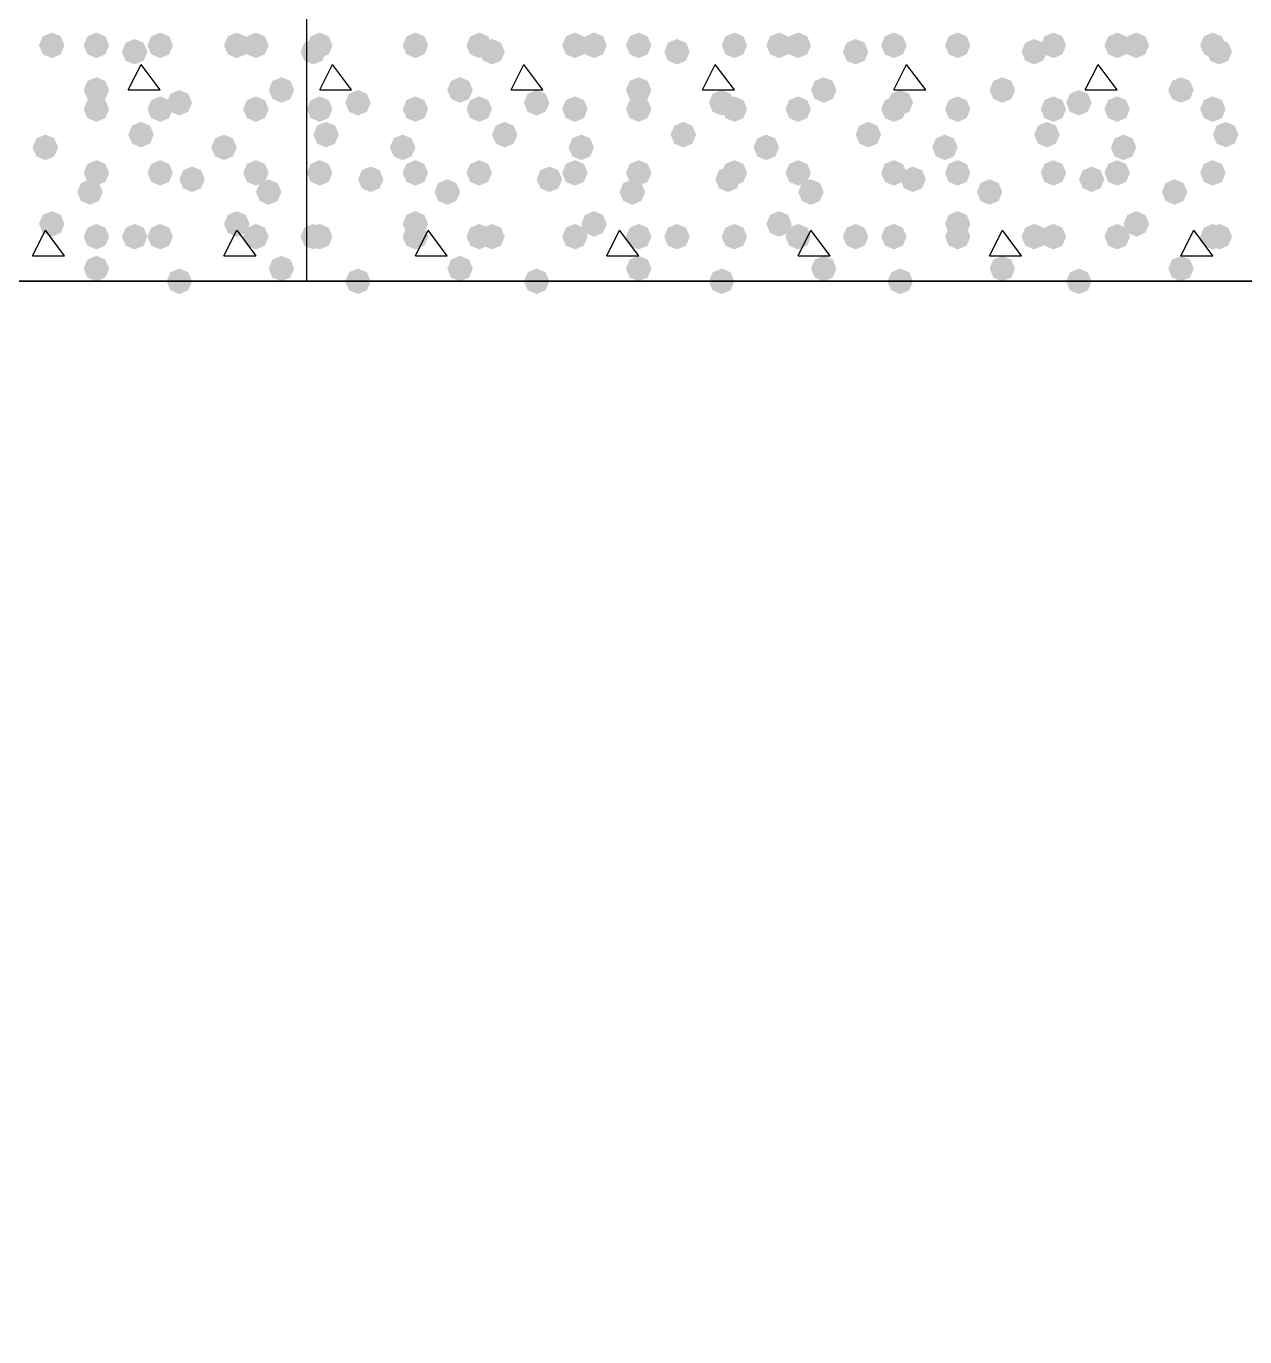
# Model space of a CAD drawing. Header units: millimetres. Extents: x 0 to 420, y 0 to 297.
# Drawn here: x 370.88 to 378.97, y 176.42 to 185.12 of the extents above; entities that cross this region are included whole.
import ezdxf

# ---------------------------------------------------------------- set-up
doc = ezdxf.new("R2010")
doc.units = ezdxf.units.MM
doc.layers.get('0').update_dxf_attribs({"linetype": 'CONTINUOUS'})

msp = doc.modelspace()

# ---------------------------------------------------------------- hatches: boundary and pattern name
at = {"true_color": 0x000007}
for points in [[(371.136333, 184.996667), (371.111462, 184.936871), (371.051667, 184.912), (370.991871, 184.936871), (370.967, 184.996667), (370.991871, 185.056462), (371.051667, 185.081333), (371.111462, 185.056463)], [(371.432667, 184.996667), (371.407796, 184.936871), (371.348, 184.912), (371.288204, 184.936871), (371.263333, 184.996667), (371.288204, 185.056462), (371.348, 185.081333), (371.407796, 185.056463)], [(371.686667, 184.954333), (371.661796, 184.894537), (371.602, 184.869667), (371.542204, 184.894537), (371.517333, 184.954333), (371.542204, 185.014129), (371.602, 185.039), (371.661796, 185.014129)], [(371.856, 184.996667), (371.831129, 184.936871), (371.771333, 184.912), (371.711537, 184.936871), (371.686667, 184.996667), (371.711537, 185.056462), (371.771333, 185.081333), (371.831129, 185.056463)], [(372.364, 184.996667), (372.339129, 184.936871), (372.279333, 184.912), (372.219538, 184.936871), (372.194667, 184.996667), (372.219537, 185.056462), (372.279333, 185.081333), (372.339129, 185.056463)], [(372.491, 184.996667), (372.466129, 184.936871), (372.406333, 184.912), (372.346537, 184.936871), (372.321667, 184.996667), (372.346537, 185.056462), (372.406333, 185.081333), (372.466129, 185.056463)], [(371.432667, 184.700333), (371.407796, 184.640537), (371.348, 184.615667), (371.288204, 184.640537), (371.263333, 184.700333), (371.288204, 184.760129), (371.348, 184.785), (371.407796, 184.760129)], [(372.660333, 184.700333), (372.635463, 184.640537), (372.575667, 184.615667), (372.515871, 184.640537), (372.491, 184.700333), (372.515871, 184.760129), (372.575667, 184.785), (372.635462, 184.760129)], [(371.983, 184.615667), (371.958129, 184.555871), (371.898333, 184.531), (371.838538, 184.555871), (371.813667, 184.615667), (371.838537, 184.675462), (371.898333, 184.700333), (371.958129, 184.675463)], [(371.432667, 184.573333), (371.407796, 184.513537), (371.348, 184.488667), (371.288204, 184.513537), (371.263333, 184.573333), (371.288204, 184.633129), (371.348, 184.658), (371.407796, 184.633129)], [(371.856, 184.573333), (371.831129, 184.513537), (371.771333, 184.488667), (371.711537, 184.513537), (371.686667, 184.573333), (371.711537, 184.633129), (371.771333, 184.658), (371.831129, 184.633129)], [(372.491, 184.573333), (372.466129, 184.513537), (372.406333, 184.488667), (372.346537, 184.513537), (372.321667, 184.573333), (372.346537, 184.633129), (372.406333, 184.658), (372.466129, 184.633129)], [(371.729, 184.404), (371.704129, 184.344204), (371.644333, 184.319333), (371.584538, 184.344204), (371.559667, 184.404), (371.584537, 184.463796), (371.644333, 184.488667), (371.704129, 184.463796)], [(371.094, 184.319333), (371.069129, 184.259537), (371.009333, 184.234667), (370.949537, 184.259537), (370.924667, 184.319333), (370.949537, 184.379129), (371.009333, 184.404), (371.069129, 184.379129)], [(372.279333, 184.319333), (372.254462, 184.259537), (372.194667, 184.234667), (372.134871, 184.259537), (372.11, 184.319333), (372.134871, 184.379129), (372.194667, 184.404), (372.254462, 184.379129)], [(371.432667, 184.15), (371.407796, 184.090204), (371.348, 184.065333), (371.288204, 184.090204), (371.263333, 184.15), (371.288204, 184.209796), (371.348, 184.234667), (371.407796, 184.209796)], [(371.856, 184.15), (371.831129, 184.090204), (371.771333, 184.065333), (371.711537, 184.090204), (371.686667, 184.15), (371.711537, 184.209796), (371.771333, 184.234667), (371.831129, 184.209796)], [(372.067667, 184.107667), (372.042796, 184.047871), (371.983, 184.023), (371.923204, 184.047871), (371.898333, 184.107667), (371.923204, 184.167462), (371.983, 184.192333), (372.042796, 184.167463)], [(372.491, 184.15), (372.466129, 184.090204), (372.406333, 184.065333), (372.346537, 184.090204), (372.321667, 184.15), (372.346537, 184.209796), (372.406333, 184.234667), (372.466129, 184.209796)], [(371.390333, 184.023), (371.365463, 183.963204), (371.305667, 183.938333), (371.245871, 183.963204), (371.221, 184.023), (371.245871, 184.082796), (371.305667, 184.107667), (371.365462, 184.082796)], [(372.575667, 184.023), (372.550796, 183.963204), (372.491, 183.938333), (372.431204, 183.963204), (372.406333, 184.023), (372.431204, 184.082796), (372.491, 184.107667), (372.550796, 184.082796)], [(371.136333, 183.811333), (371.111462, 183.751537), (371.051667, 183.726667), (370.991871, 183.751537), (370.967, 183.811333), (370.991871, 183.871129), (371.051667, 183.896), (371.111462, 183.871129)], [(372.364, 183.811333), (372.339129, 183.751537), (372.279333, 183.726667), (372.219538, 183.751537), (372.194667, 183.811333), (372.219537, 183.871129), (372.279333, 183.896), (372.339129, 183.871129)], [(371.432667, 183.726667), (371.407796, 183.666871), (371.348, 183.642), (371.288204, 183.666871), (371.263333, 183.726667), (371.288204, 183.786462), (371.348, 183.811333), (371.407796, 183.786463)], [(371.686667, 183.726667), (371.661796, 183.666871), (371.602, 183.642), (371.542204, 183.666871), (371.517333, 183.726667), (371.542204, 183.786462), (371.602, 183.811333), (371.661796, 183.786463)], [(371.856, 183.726667), (371.831129, 183.666871), (371.771333, 183.642), (371.711537, 183.666871), (371.686667, 183.726667), (371.711537, 183.786462), (371.771333, 183.811333), (371.831129, 183.786463)], [(372.491, 183.726667), (372.466129, 183.666871), (372.406333, 183.642), (372.346537, 183.666871), (372.321667, 183.726667), (372.346537, 183.786462), (372.406333, 183.811333), (372.466129, 183.786463)], [(371.432667, 183.515), (371.407796, 183.455204), (371.348, 183.430333), (371.288204, 183.455204), (371.263333, 183.515), (371.288204, 183.574796), (371.348, 183.599667), (371.407796, 183.574796)], [(372.660333, 183.515), (372.635463, 183.455204), (372.575667, 183.430333), (372.515871, 183.455204), (372.491, 183.515), (372.515871, 183.574796), (372.575667, 183.599667), (372.635462, 183.574796)], [(371.983, 183.430333), (371.958129, 183.370537), (371.898333, 183.345667), (371.838538, 183.370537), (371.813667, 183.430333), (371.838537, 183.490129), (371.898333, 183.515), (371.958129, 183.490129)]]:
    msp.add_hatch(color=0, dxfattribs=at).paths.add_polyline_path(points, flags=0)
at = {"true_color": 0x000008}
for points in [[(372.872, 184.954333), (372.847129, 184.894537), (372.787333, 184.869667), (372.727538, 184.894537), (372.702667, 184.954333), (372.727537, 185.014129), (372.787333, 185.039), (372.847129, 185.014129)], [(372.914333, 184.996667), (372.889462, 184.936871), (372.829667, 184.912), (372.769871, 184.936871), (372.745, 184.996667), (372.769871, 185.056462), (372.829667, 185.081333), (372.889462, 185.056463)], [(373.549333, 184.996667), (373.524462, 184.936871), (373.464667, 184.912), (373.404871, 184.936871), (373.38, 184.996667), (373.404871, 185.056462), (373.464667, 185.081333), (373.524462, 185.056463)], [(373.549333, 184.996667), (373.524462, 184.936871), (373.464667, 184.912), (373.404871, 184.936871), (373.38, 184.996667), (373.404871, 185.056462), (373.464667, 185.081333), (373.524462, 185.056463)], [(373.972667, 184.996667), (373.947796, 184.936871), (373.888, 184.912), (373.828204, 184.936871), (373.803333, 184.996667), (373.828204, 185.056462), (373.888, 185.081333), (373.947796, 185.056463)], [(374.057333, 184.954333), (374.032462, 184.894537), (373.972667, 184.869667), (373.912871, 184.894537), (373.888, 184.954333), (373.912871, 185.014129), (373.972667, 185.039), (374.032462, 185.014129)], [(374.607667, 184.996667), (374.582796, 184.936871), (374.523, 184.912), (374.463204, 184.936871), (374.438333, 184.996667), (374.463204, 185.056462), (374.523, 185.081333), (374.582796, 185.056463)], [(374.734667, 184.996667), (374.709796, 184.936871), (374.65, 184.912), (374.590204, 184.936871), (374.565333, 184.996667), (374.590204, 185.056462), (374.65, 185.081333), (374.709796, 185.056463)], [(375.031, 184.996667), (375.006129, 184.936871), (374.946333, 184.912), (374.886537, 184.936871), (374.861667, 184.996667), (374.886537, 185.056462), (374.946333, 185.081333), (375.006129, 185.056463)], [(375.285, 184.954333), (375.260129, 184.894537), (375.200333, 184.869667), (375.140538, 184.894537), (375.115667, 184.954333), (375.140537, 185.014129), (375.200333, 185.039), (375.260129, 185.014129)], [(375.666, 184.996667), (375.641129, 184.936871), (375.581333, 184.912), (375.521538, 184.936871), (375.496667, 184.996667), (375.521537, 185.056462), (375.581333, 185.081333), (375.641129, 185.056463)], [(375.962333, 184.996667), (375.937462, 184.936871), (375.877667, 184.912), (375.817871, 184.936871), (375.793, 184.996667), (375.817871, 185.056462), (375.877667, 185.081333), (375.937462, 185.056463)], [(376.089333, 184.996667), (376.064462, 184.936871), (376.004667, 184.912), (375.944871, 184.936871), (375.92, 184.996667), (375.944871, 185.056462), (376.004667, 185.081333), (376.064462, 185.056463)], [(376.470333, 184.954333), (376.445462, 184.894537), (376.385667, 184.869667), (376.325871, 184.894537), (376.301, 184.954333), (376.325871, 185.014129), (376.385667, 185.039), (376.445462, 185.014129)], [(376.724333, 184.996667), (376.699462, 184.936871), (376.639667, 184.912), (376.579871, 184.936871), (376.555, 184.996667), (376.579871, 185.056462), (376.639667, 185.081333), (376.699462, 185.056463)], [(377.147667, 184.996667), (377.122796, 184.936871), (377.063, 184.912), (377.003204, 184.936871), (376.978333, 184.996667), (377.003204, 185.056462), (377.063, 185.081333), (377.122796, 185.056463)], [(377.147667, 184.996667), (377.122796, 184.936871), (377.063, 184.912), (377.003204, 184.936871), (376.978333, 184.996667), (377.003204, 185.056462), (377.063, 185.081333), (377.122796, 185.056463)], [(377.655667, 184.954333), (377.630796, 184.894537), (377.571, 184.869667), (377.511204, 184.894537), (377.486333, 184.954333), (377.511204, 185.014129), (377.571, 185.039), (377.630796, 185.014129)], [(377.782667, 184.996667), (377.757796, 184.936871), (377.698, 184.912), (377.638204, 184.936871), (377.613333, 184.996667), (377.638204, 185.056462), (377.698, 185.081333), (377.757796, 185.056463)], [(378.206, 184.996667), (378.181129, 184.936871), (378.121333, 184.912), (378.061537, 184.936871), (378.036667, 184.996667), (378.061537, 185.056462), (378.121333, 185.081333), (378.181129, 185.056463)], [(378.333, 184.996667), (378.308129, 184.936871), (378.248333, 184.912), (378.188538, 184.936871), (378.163667, 184.996667), (378.188537, 185.056462), (378.248333, 185.081333), (378.308129, 185.056463)], [(378.841, 184.996667), (378.816129, 184.936871), (378.756333, 184.912), (378.696537, 184.936871), (378.671667, 184.996667), (378.696537, 185.056462), (378.756333, 185.081333), (378.816129, 185.056463)], [(378.883333, 184.954333), (378.858462, 184.894537), (378.798667, 184.869667), (378.738871, 184.894537), (378.714, 184.954333), (378.738871, 185.014129), (378.798667, 185.039), (378.858462, 185.014129)], [(373.845667, 184.700333), (373.820796, 184.640537), (373.761, 184.615667), (373.701204, 184.640537), (373.676333, 184.700333), (373.701204, 184.760129), (373.761, 184.785), (373.820796, 184.760129)], [(375.031, 184.700333), (375.006129, 184.640537), (374.946333, 184.615667), (374.886537, 184.640537), (374.861667, 184.700333), (374.886537, 184.760129), (374.946333, 184.785), (375.006129, 184.760129)], [(376.258667, 184.700333), (376.233796, 184.640537), (376.174, 184.615667), (376.114204, 184.640537), (376.089333, 184.700333), (376.114204, 184.760129), (376.174, 184.785), (376.233796, 184.760129)], [(377.444, 184.700333), (377.419129, 184.640537), (377.359333, 184.615667), (377.299537, 184.640537), (377.274667, 184.700333), (377.299537, 184.760129), (377.359333, 184.785), (377.419129, 184.760129)], [(378.629333, 184.700333), (378.604462, 184.640537), (378.544667, 184.615667), (378.484871, 184.640537), (378.46, 184.700333), (378.484871, 184.760129), (378.544667, 184.785), (378.604462, 184.760129)], [(373.168333, 184.615667), (373.143462, 184.555871), (373.083667, 184.531), (373.023871, 184.555871), (372.999, 184.615667), (373.023871, 184.675462), (373.083667, 184.700333), (373.143462, 184.675463)], [(374.353667, 184.615667), (374.328796, 184.555871), (374.269, 184.531), (374.209204, 184.555871), (374.184333, 184.615667), (374.209204, 184.675462), (374.269, 184.700333), (374.328796, 184.675463)], [(375.581333, 184.615667), (375.556462, 184.555871), (375.496667, 184.531), (375.436871, 184.555871), (375.412, 184.615667), (375.436871, 184.675462), (375.496667, 184.700333), (375.556462, 184.675463)], [(376.766667, 184.615667), (376.741796, 184.555871), (376.682, 184.531), (376.622204, 184.555871), (376.597333, 184.615667), (376.622204, 184.675462), (376.682, 184.700333), (376.741796, 184.675463)], [(377.952, 184.615667), (377.927129, 184.555871), (377.867333, 184.531), (377.807538, 184.555871), (377.782667, 184.615667), (377.807537, 184.675462), (377.867333, 184.700333), (377.927129, 184.675463)], [(372.914333, 184.573333), (372.889462, 184.513537), (372.829667, 184.488667), (372.769871, 184.513537), (372.745, 184.573333), (372.769871, 184.633129), (372.829667, 184.658), (372.889462, 184.633129)], [(373.549333, 184.573333), (373.524462, 184.513537), (373.464667, 184.488667), (373.404871, 184.513537), (373.38, 184.573333), (373.404871, 184.633129), (373.464667, 184.658), (373.524462, 184.633129)], [(373.972667, 184.573333), (373.947796, 184.513537), (373.888, 184.488667), (373.828204, 184.513537), (373.803333, 184.573333), (373.828204, 184.633129), (373.888, 184.658), (373.947796, 184.633129)], [(374.607667, 184.573333), (374.582796, 184.513537), (374.523, 184.488667), (374.463204, 184.513537), (374.438333, 184.573333), (374.463204, 184.633129), (374.523, 184.658), (374.582796, 184.633129)], [(375.031, 184.573333), (375.006129, 184.513537), (374.946333, 184.488667), (374.886537, 184.513537), (374.861667, 184.573333), (374.886537, 184.633129), (374.946333, 184.658), (375.006129, 184.633129)], [(375.666, 184.573333), (375.641129, 184.513537), (375.581333, 184.488667), (375.521538, 184.513537), (375.496667, 184.573333), (375.521537, 184.633129), (375.581333, 184.658), (375.641129, 184.633129)], [(376.089333, 184.573333), (376.064462, 184.513537), (376.004667, 184.488667), (375.944871, 184.513537), (375.92, 184.573333), (375.944871, 184.633129), (376.004667, 184.658), (376.064462, 184.633129)], [(376.724333, 184.573333), (376.699462, 184.513537), (376.639667, 184.488667), (376.579871, 184.513537), (376.555, 184.573333), (376.579871, 184.633129), (376.639667, 184.658), (376.699462, 184.633129)], [(377.147667, 184.573333), (377.122796, 184.513537), (377.063, 184.488667), (377.003204, 184.513537), (376.978333, 184.573333), (377.003204, 184.633129), (377.063, 184.658), (377.122796, 184.633129)], [(377.782667, 184.573333), (377.757796, 184.513537), (377.698, 184.488667), (377.638204, 184.513537), (377.613333, 184.573333), (377.638204, 184.633129), (377.698, 184.658), (377.757796, 184.633129)], [(378.206, 184.573333), (378.181129, 184.513537), (378.121333, 184.488667), (378.061537, 184.513537), (378.036667, 184.573333), (378.061537, 184.633129), (378.121333, 184.658), (378.181129, 184.633129)], [(378.841, 184.573333), (378.816129, 184.513537), (378.756333, 184.488667), (378.696537, 184.513537), (378.671667, 184.573333), (378.696537, 184.633129), (378.756333, 184.658), (378.816129, 184.633129)], [(372.956667, 184.404), (372.931796, 184.344204), (372.872, 184.319333), (372.812204, 184.344204), (372.787333, 184.404), (372.812204, 184.463796), (372.872, 184.488667), (372.931796, 184.463796)], [(374.142, 184.404), (374.117129, 184.344204), (374.057333, 184.319333), (373.997538, 184.344204), (373.972667, 184.404), (373.997537, 184.463796), (374.057333, 184.488667), (374.117129, 184.463796)], [(375.327333, 184.404), (375.302462, 184.344204), (375.242667, 184.319333), (375.182871, 184.344204), (375.158, 184.404), (375.182871, 184.463796), (375.242667, 184.488667), (375.302462, 184.463796)], [(376.555, 184.404), (376.530129, 184.344204), (376.470333, 184.319333), (376.410538, 184.344204), (376.385667, 184.404), (376.410537, 184.463796), (376.470333, 184.488667), (376.530129, 184.463796)], [(377.740333, 184.404), (377.715463, 184.344204), (377.655667, 184.319333), (377.595871, 184.344204), (377.571, 184.404), (377.595871, 184.463796), (377.655667, 184.488667), (377.715462, 184.463796)], [(378.925667, 184.404), (378.900796, 184.344204), (378.841, 184.319333), (378.781204, 184.344204), (378.756333, 184.404), (378.781204, 184.463796), (378.841, 184.488667), (378.900796, 184.463796)], [(373.464667, 184.319333), (373.439796, 184.259537), (373.38, 184.234667), (373.320204, 184.259537), (373.295333, 184.319333), (373.320204, 184.379129), (373.38, 184.404), (373.439796, 184.379129)], [(374.65, 184.319333), (374.625129, 184.259537), (374.565333, 184.234667), (374.505538, 184.259537), (374.480667, 184.319333), (374.505537, 184.379129), (374.565333, 184.404), (374.625129, 184.379129)], [(375.877667, 184.319333), (375.852796, 184.259537), (375.793, 184.234667), (375.733204, 184.259537), (375.708333, 184.319333), (375.733204, 184.379129), (375.793, 184.404), (375.852796, 184.379129)], [(377.063, 184.319333), (377.038129, 184.259537), (376.978333, 184.234667), (376.918537, 184.259537), (376.893667, 184.319333), (376.918537, 184.379129), (376.978333, 184.404), (377.038129, 184.379129)], [(378.248333, 184.319333), (378.223462, 184.259537), (378.163667, 184.234667), (378.103871, 184.259537), (378.079, 184.319333), (378.103871, 184.379129), (378.163667, 184.404), (378.223462, 184.379129)], [(372.914333, 184.15), (372.889462, 184.090204), (372.829667, 184.065333), (372.769871, 184.090204), (372.745, 184.15), (372.769871, 184.209796), (372.829667, 184.234667), (372.889462, 184.209796)], [(373.253, 184.107667), (373.228129, 184.047871), (373.168333, 184.023), (373.108538, 184.047871), (373.083667, 184.107667), (373.108537, 184.167462), (373.168333, 184.192333), (373.228129, 184.167463)], [(373.549333, 184.15), (373.524462, 184.090204), (373.464667, 184.065333), (373.404871, 184.090204), (373.38, 184.15), (373.404871, 184.209796), (373.464667, 184.234667), (373.524462, 184.209796)], [(373.972667, 184.15), (373.947796, 184.090204), (373.888, 184.065333), (373.828204, 184.090204), (373.803333, 184.15), (373.828204, 184.209796), (373.888, 184.234667), (373.947796, 184.209796)], [(374.438333, 184.107667), (374.413462, 184.047871), (374.353667, 184.023), (374.293871, 184.047871), (374.269, 184.107667), (374.293871, 184.167462), (374.353667, 184.192333), (374.413462, 184.167463)], [(374.607667, 184.15), (374.582796, 184.090204), (374.523, 184.065333), (374.463204, 184.090204), (374.438333, 184.15), (374.463204, 184.209796), (374.523, 184.234667), (374.582796, 184.209796)], [(375.031, 184.15), (375.006129, 184.090204), (374.946333, 184.065333), (374.886537, 184.090204), (374.861667, 184.15), (374.886537, 184.209796), (374.946333, 184.234667), (375.006129, 184.209796)], [(375.623667, 184.107667), (375.598796, 184.047871), (375.539, 184.023), (375.479204, 184.047871), (375.454333, 184.107667), (375.479204, 184.167462), (375.539, 184.192333), (375.598796, 184.167463)], [(375.666, 184.15), (375.641129, 184.090204), (375.581333, 184.065333), (375.521538, 184.090204), (375.496667, 184.15), (375.521537, 184.209796), (375.581333, 184.234667), (375.641129, 184.209796)], [(376.089333, 184.15), (376.064462, 184.090204), (376.004667, 184.065333), (375.944871, 184.090204), (375.92, 184.15), (375.944871, 184.209796), (376.004667, 184.234667), (376.064462, 184.209796)], [(376.724333, 184.15), (376.699462, 184.090204), (376.639667, 184.065333), (376.579871, 184.090204), (376.555, 184.15), (376.579871, 184.209796), (376.639667, 184.234667), (376.699462, 184.209796)], [(376.851333, 184.107667), (376.826462, 184.047871), (376.766667, 184.023), (376.706871, 184.047871), (376.682, 184.107667), (376.706871, 184.167462), (376.766667, 184.192333), (376.826462, 184.167463)], [(377.147667, 184.15), (377.122796, 184.090204), (377.063, 184.065333), (377.003204, 184.090204), (376.978333, 184.15), (377.003204, 184.209796), (377.063, 184.234667), (377.122796, 184.209796)], [(377.782667, 184.15), (377.757796, 184.090204), (377.698, 184.065333), (377.638204, 184.090204), (377.613333, 184.15), (377.638204, 184.209796), (377.698, 184.234667), (377.757796, 184.209796)], [(378.036667, 184.107667), (378.011796, 184.047871), (377.952, 184.023), (377.892204, 184.047871), (377.867333, 184.107667), (377.892204, 184.167462), (377.952, 184.192333), (378.011796, 184.167463)], [(378.206, 184.15), (378.181129, 184.090204), (378.121333, 184.065333), (378.061537, 184.090204), (378.036667, 184.15), (378.061537, 184.209796), (378.121333, 184.234667), (378.181129, 184.209796)], [(378.841, 184.15), (378.816129, 184.090204), (378.756333, 184.065333), (378.696537, 184.090204), (378.671667, 184.15), (378.696537, 184.209796), (378.756333, 184.234667), (378.816129, 184.209796)], [(373.761, 184.023), (373.736129, 183.963204), (373.676333, 183.938333), (373.616537, 183.963204), (373.591667, 184.023), (373.616537, 184.082796), (373.676333, 184.107667), (373.736129, 184.082796)], [(374.988667, 184.023), (374.963796, 183.963204), (374.904, 183.938333), (374.844204, 183.963204), (374.819333, 184.023), (374.844204, 184.082796), (374.904, 184.107667), (374.963796, 184.082796)], [(376.174, 184.023), (376.149129, 183.963204), (376.089333, 183.938333), (376.029537, 183.963204), (376.004667, 184.023), (376.029537, 184.082796), (376.089333, 184.107667), (376.149129, 184.082796)], [(377.359333, 184.023), (377.334462, 183.963204), (377.274667, 183.938333), (377.214871, 183.963204), (377.19, 184.023), (377.214871, 184.082796), (377.274667, 184.107667), (377.334462, 184.082796)], [(378.587, 184.023), (378.562129, 183.963204), (378.502333, 183.938333), (378.442538, 183.963204), (378.417667, 184.023), (378.442537, 184.082796), (378.502333, 184.107667), (378.562129, 184.082796)], [(373.549333, 183.811333), (373.524462, 183.751537), (373.464667, 183.726667), (373.404871, 183.751537), (373.38, 183.811333), (373.404871, 183.871129), (373.464667, 183.896), (373.524462, 183.871129)], [(374.734667, 183.811333), (374.709796, 183.751537), (374.65, 183.726667), (374.590204, 183.751537), (374.565333, 183.811333), (374.590204, 183.871129), (374.65, 183.896), (374.709796, 183.871129)], [(375.962333, 183.811333), (375.937462, 183.751537), (375.877667, 183.726667), (375.817871, 183.751537), (375.793, 183.811333), (375.817871, 183.871129), (375.877667, 183.896), (375.937462, 183.871129)], [(377.147667, 183.811333), (377.122796, 183.751537), (377.063, 183.726667), (377.003204, 183.751537), (376.978333, 183.811333), (377.003204, 183.871129), (377.063, 183.896), (377.122796, 183.871129)], [(378.333, 183.811333), (378.308129, 183.751537), (378.248333, 183.726667), (378.188538, 183.751537), (378.163667, 183.811333), (378.188537, 183.871129), (378.248333, 183.896), (378.308129, 183.871129)], [(372.872, 183.726667), (372.847129, 183.666871), (372.787333, 183.642), (372.727538, 183.666871), (372.702667, 183.726667), (372.727537, 183.786462), (372.787333, 183.811333), (372.847129, 183.786463)], [(372.914333, 183.726667), (372.889462, 183.666871), (372.829667, 183.642), (372.769871, 183.666871), (372.745, 183.726667), (372.769871, 183.786462), (372.829667, 183.811333), (372.889462, 183.786463)], [(373.549333, 183.726667), (373.524462, 183.666871), (373.464667, 183.642), (373.404871, 183.666871), (373.38, 183.726667), (373.404871, 183.786462), (373.464667, 183.811333), (373.524462, 183.786463)], [(373.972667, 183.726667), (373.947796, 183.666871), (373.888, 183.642), (373.828204, 183.666871), (373.803333, 183.726667), (373.828204, 183.786462), (373.888, 183.811333), (373.947796, 183.786463)], [(374.057333, 183.726667), (374.032462, 183.666871), (373.972667, 183.642), (373.912871, 183.666871), (373.888, 183.726667), (373.912871, 183.786462), (373.972667, 183.811333), (374.032462, 183.786463)], [(374.607667, 183.726667), (374.582796, 183.666871), (374.523, 183.642), (374.463204, 183.666871), (374.438333, 183.726667), (374.463204, 183.786462), (374.523, 183.811333), (374.582796, 183.786463)], [(375.031, 183.726667), (375.006129, 183.666871), (374.946333, 183.642), (374.886537, 183.666871), (374.861667, 183.726667), (374.886537, 183.786462), (374.946333, 183.811333), (375.006129, 183.786463)], [(375.285, 183.726667), (375.260129, 183.666871), (375.200333, 183.642), (375.140538, 183.666871), (375.115667, 183.726667), (375.140537, 183.786462), (375.200333, 183.811333), (375.260129, 183.786463)], [(375.666, 183.726667), (375.641129, 183.666871), (375.581333, 183.642), (375.521538, 183.666871), (375.496667, 183.726667), (375.521537, 183.786462), (375.581333, 183.811333), (375.641129, 183.786463)], [(376.089333, 183.726667), (376.064462, 183.666871), (376.004667, 183.642), (375.944871, 183.666871), (375.92, 183.726667), (375.944871, 183.786462), (376.004667, 183.811333), (376.064462, 183.786463)], [(376.470333, 183.726667), (376.445462, 183.666871), (376.385667, 183.642), (376.325871, 183.666871), (376.301, 183.726667), (376.325871, 183.786462), (376.385667, 183.811333), (376.445462, 183.786463)], [(376.724333, 183.726667), (376.699462, 183.666871), (376.639667, 183.642), (376.579871, 183.666871), (376.555, 183.726667), (376.579871, 183.786462), (376.639667, 183.811333), (376.699462, 183.786463)], [(377.147667, 183.726667), (377.122796, 183.666871), (377.063, 183.642), (377.003204, 183.666871), (376.978333, 183.726667), (377.003204, 183.786462), (377.063, 183.811333), (377.122796, 183.786463)], [(377.655667, 183.726667), (377.630796, 183.666871), (377.571, 183.642), (377.511204, 183.666871), (377.486333, 183.726667), (377.511204, 183.786462), (377.571, 183.811333), (377.630796, 183.786463)], [(377.782667, 183.726667), (377.757796, 183.666871), (377.698, 183.642), (377.638204, 183.666871), (377.613333, 183.726667), (377.638204, 183.786462), (377.698, 183.811333), (377.757796, 183.786463)], [(378.206, 183.726667), (378.181129, 183.666871), (378.121333, 183.642), (378.061537, 183.666871), (378.036667, 183.726667), (378.061537, 183.786462), (378.121333, 183.811333), (378.181129, 183.786463)], [(378.841, 183.726667), (378.816129, 183.666871), (378.756333, 183.642), (378.696537, 183.666871), (378.671667, 183.726667), (378.696537, 183.786462), (378.756333, 183.811333), (378.816129, 183.786463)], [(378.883333, 183.726667), (378.858462, 183.666871), (378.798667, 183.642), (378.738871, 183.666871), (378.714, 183.726667), (378.738871, 183.786462), (378.798667, 183.811333), (378.858462, 183.786463)], [(373.845667, 183.515), (373.820796, 183.455204), (373.761, 183.430333), (373.701204, 183.455204), (373.676333, 183.515), (373.701204, 183.574796), (373.761, 183.599667), (373.820796, 183.574796)], [(375.031, 183.515), (375.006129, 183.455204), (374.946333, 183.430333), (374.886537, 183.455204), (374.861667, 183.515), (374.886537, 183.574796), (374.946333, 183.599667), (375.006129, 183.574796)], [(376.258667, 183.515), (376.233796, 183.455204), (376.174, 183.430333), (376.114204, 183.455204), (376.089333, 183.515), (376.114204, 183.574796), (376.174, 183.599667), (376.233796, 183.574796)], [(377.444, 183.515), (377.419129, 183.455204), (377.359333, 183.430333), (377.299537, 183.455204), (377.274667, 183.515), (377.299537, 183.574796), (377.359333, 183.599667), (377.419129, 183.574796)], [(378.629333, 183.515), (378.604462, 183.455204), (378.544667, 183.430333), (378.484871, 183.455204), (378.46, 183.515), (378.484871, 183.574796), (378.544667, 183.599667), (378.604462, 183.574796)], [(373.168333, 183.430333), (373.143462, 183.370537), (373.083667, 183.345667), (373.023871, 183.370537), (372.999, 183.430333), (373.023871, 183.490129), (373.083667, 183.515), (373.143462, 183.490129)], [(374.353667, 183.430333), (374.328796, 183.370537), (374.269, 183.345667), (374.209204, 183.370537), (374.184333, 183.430333), (374.209204, 183.490129), (374.269, 183.515), (374.328796, 183.490129)], [(375.581333, 183.430333), (375.556462, 183.370537), (375.496667, 183.345667), (375.436871, 183.370537), (375.412, 183.430333), (375.436871, 183.490129), (375.496667, 183.515), (375.556462, 183.490129)], [(376.766667, 183.430333), (376.741796, 183.370537), (376.682, 183.345667), (376.622204, 183.370537), (376.597333, 183.430333), (376.622204, 183.490129), (376.682, 183.515), (376.741796, 183.490129)], [(377.952, 183.430333), (377.927129, 183.370537), (377.867333, 183.345667), (377.807538, 183.370537), (377.782667, 183.430333), (377.807537, 183.490129), (377.867333, 183.515), (377.927129, 183.490129)]]:
    msp.add_hatch(color=0, dxfattribs=at).paths.add_polyline_path(points, flags=0)

# ---------------------------------------------------------------- linework, layer by layer
at = {"color": 0, "true_color": 0x0000fd}
msp.add_lwpolyline([(40.767, 164.380333), (384.767667, 164.380333), (384.767667, 183.430333), (222.292333, 183.430333), (222.292333, 204.639333), (203.242333, 204.639333), (203.242333, 183.430333), (40.767, 183.430333)], close=True, dxfattribs=at)
at = {"color": 0, "true_color": 0x000007}
msp.add_lwpolyline([(370.628333, 185.547), (370.628333, 183.430333), (372.745, 183.430333), (372.745, 185.547)], close=True, dxfattribs=at)
for points in [[(371.559667, 184.700333), (371.644333, 184.869667)], [(371.771333, 184.700333), (371.644333, 184.869667)], [(371.559667, 184.700333), (371.771333, 184.700333)], [(370.924667, 183.599667), (371.009333, 183.769)], [(371.136333, 183.599667), (371.009333, 183.769)], [(372.194667, 183.599667), (372.279333, 183.769), (372.406333, 183.599667)], [(370.924667, 183.599667), (371.136333, 183.599667)], [(372.194667, 183.599667), (372.406333, 183.599667)], [(372.745, 183.430333), (384.767667, 183.430333)]]:
    msp.add_lwpolyline(points, dxfattribs=at)
at = {"color": 0, "true_color": 0x000008}
for points in [[(372.829667, 184.700333), (372.914333, 184.869667)], [(373.041333, 184.700333), (372.914333, 184.869667)], [(374.099667, 184.700333), (374.184333, 184.869667)], [(374.311333, 184.700333), (374.184333, 184.869667)], [(375.369667, 184.700333), (375.454333, 184.869667)], [(375.581333, 184.700333), (375.454333, 184.869667)], [(376.639667, 184.700333), (376.724333, 184.869667)], [(376.851333, 184.700333), (376.724333, 184.869667)], [(377.909667, 184.700333), (377.994333, 184.869667)], [(378.121333, 184.700333), (377.994333, 184.869667)], [(372.829667, 184.700333), (373.041333, 184.700333)], [(374.099667, 184.700333), (374.311333, 184.700333)], [(375.369667, 184.700333), (375.581333, 184.700333)], [(376.639667, 184.700333), (376.851333, 184.700333)], [(377.909667, 184.700333), (378.121333, 184.700333)], [(373.464667, 183.599667), (373.549333, 183.769)], [(373.676333, 183.599667), (373.549333, 183.769)], [(374.734667, 183.599667), (374.819333, 183.769)], [(374.946333, 183.599667), (374.819333, 183.769)], [(376.004667, 183.599667), (376.089333, 183.769)], [(376.216333, 183.599667), (376.089333, 183.769)], [(377.274667, 183.599667), (377.359333, 183.769)], [(377.486333, 183.599667), (377.359333, 183.769)], [(378.544667, 183.599667), (378.629333, 183.769)], [(378.756333, 183.599667), (378.629333, 183.769)], [(373.464667, 183.599667), (373.676333, 183.599667)], [(374.734667, 183.599667), (374.946333, 183.599667)], [(376.004667, 183.599667), (376.216333, 183.599667)], [(377.274667, 183.599667), (377.486333, 183.599667)], [(378.544667, 183.599667), (378.756333, 183.599667)]]:
    msp.add_lwpolyline(points, dxfattribs=at)

doc.saveas('drawing.dxf')
